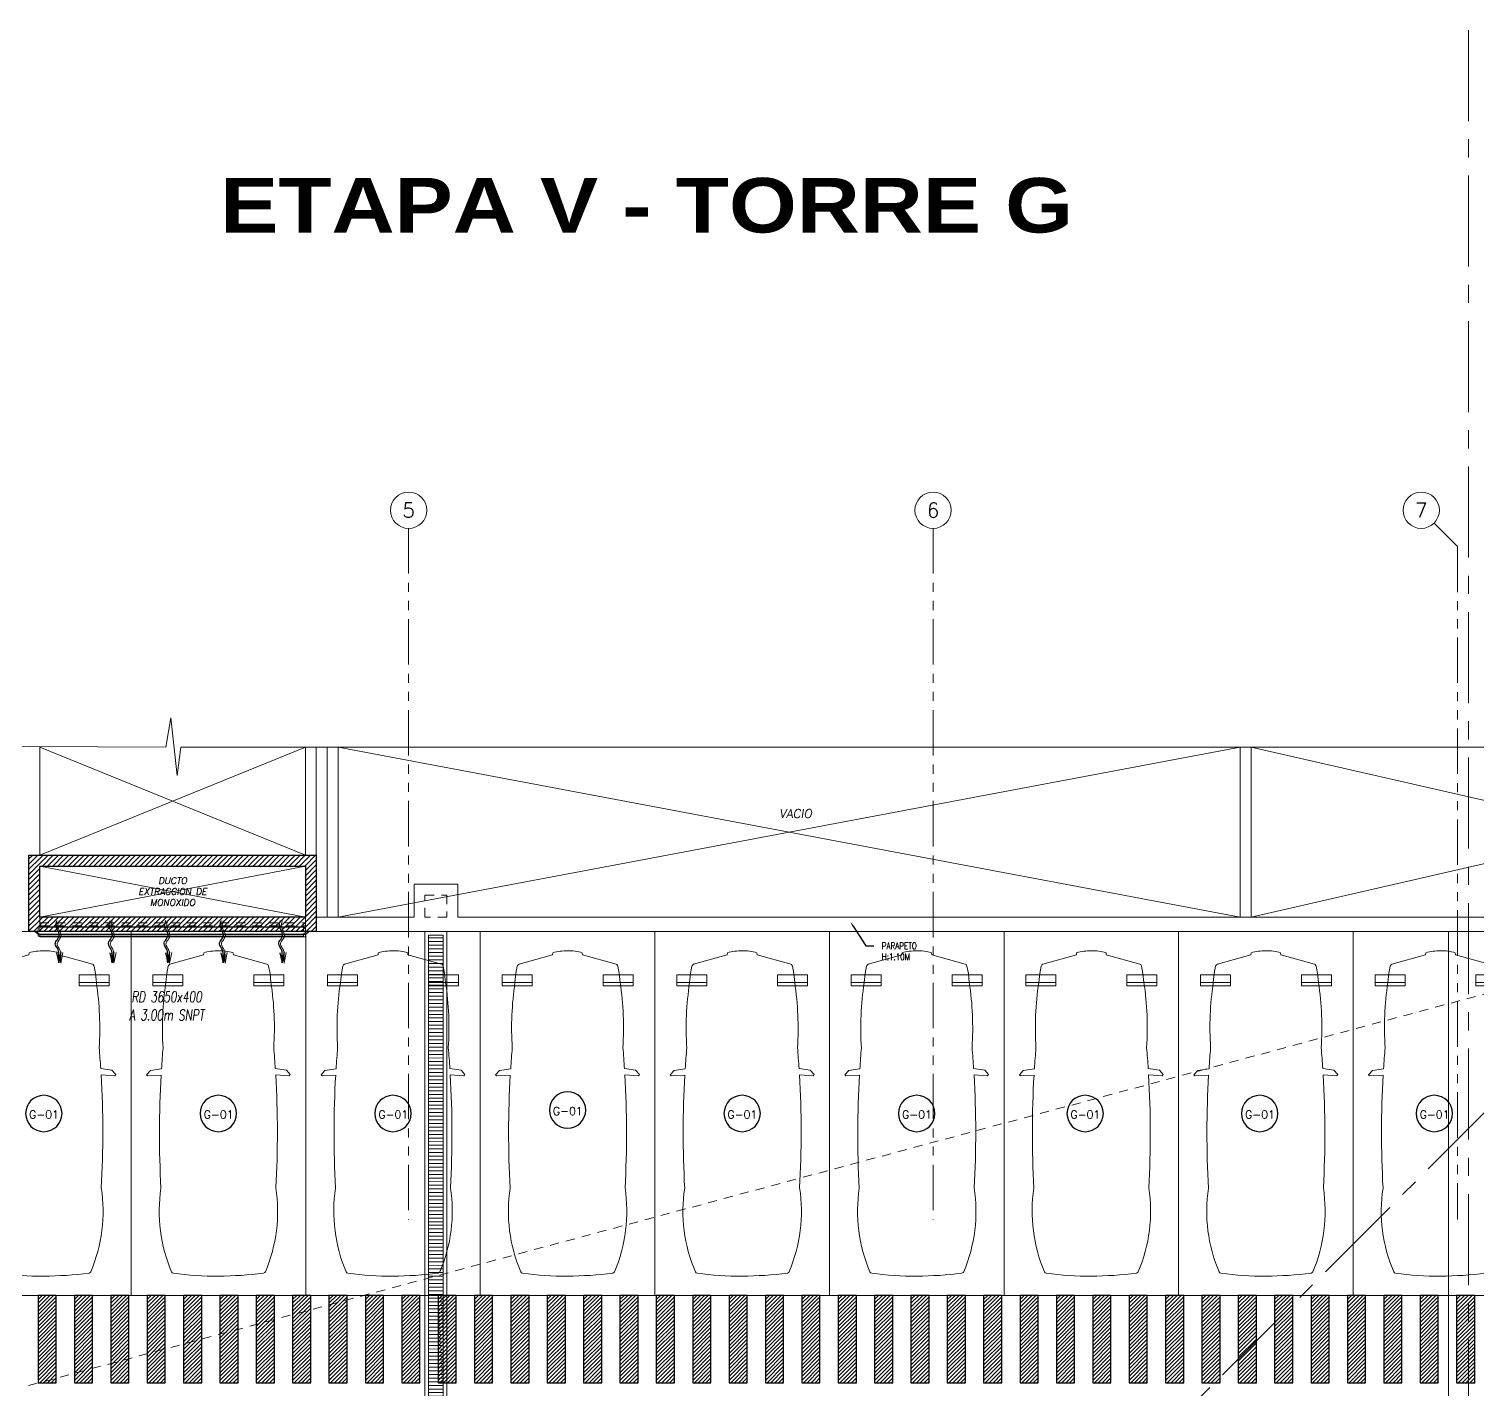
# Model space of a CAD drawing. Header units: millimetres. Extents: x 226317 to 226469, y 8188100 to 8188260.
# Drawn here: x 226368.7 to 226388.61, y 8188121.62 to 8188140.32 of the extents above; entities that cross this region are included whole.
import ezdxf
from ezdxf import colors
from ezdxf.entities.mleader import LeaderData, LeaderLine
from ezdxf.enums import TextEntityAlignment as Align
from ezdxf.math import Vec2, Vec3

# ---------------------------------------------------------------- set-up
doc = ezdxf.new("R2010")
doc.units = ezdxf.units.MM
for name, pattern in [('CENTER', [2, 1.25, -0.25, 0.25, -0.25]), ('HIDDEN2', [0.1875, 0.125, -0.0625]), ('PHANTOM', [2.5, 1.25, -0.25, 0.25, -0.25, 0.25, -0.25]), ('PHANTOM2', [1.25, 0.625, -0.125, 0.125, -0.125, 0.125, -0.125])]:
    doc.linetypes.add(name, pattern=pattern)
for name, color, linetype in [('A-COTAS INT', 8, 'Continuous'), ('A-EJES', 8, 'PHANTOM'), ('A-LINEAS', 8, 'Continuous'), ('A-MOBILIARIO', 8, 'Continuous'), ('A-MURO BAJO', 8, 'Continuous'), ('A-NUMERO ESTAC', 8, 'Continuous'), ('A-PROYECCIONES', 8, 'HIDDEN2'), ('A-TEXTO-AMBIENTES', 8, 'Continuous'), ('A-TEXTO-INDICACIONES', 8, 'Continuous'), ('A_30_Extractores', 8, 'Continuous'), ('A_50_CortesElev', 8, 'CENTER'), ('CIRCULACION PEATONAL', 8, 'Continuous'), ('DLP_MURO BAJO', 8, 'Continuous'), ('L-03_EQUIP-ACCES', 8, 'Continuous'), ('L-04_EQ-MED-CONT', 8, 'Continuous'), ('L-06_EQ-FIN-CONT', 8, 'Continuous'), ('L3 Equipos y Ductos', 8, 'Continuous'), ('L6 Linea fina', 8, 'Continuous'), ('MURO CF 120', 8, 'Continuous')]:
    doc.layers.add(name, color=color, linetype=linetype)
doc.layers.add('A-ETAPAS', color=8, linetype='Continuous', lineweight=35, plot=False)
doc.layers.add('A-MUROS', color=8, linetype='Continuous', lineweight=30)
doc.layers.add('A-ÁREA COMÚN', color=8, linetype='Continuous', plot=False)
doc.styles.add('JNV ING', font='romans.shx', dxfattribs={"width": 0.7, "oblique": 8, "height": 0.15})
doc.styles.add('R160-75', font='ariblk.ttf', dxfattribs={"height": 0.6})
doc.styles.add('ROMANS', font='ROMANS.shx', dxfattribs={"oblique": 10})
doc.styles.add('TXT_COTAS', font='romans.shx', dxfattribs={"width": 0.8})
pattern_1 = [(45, (1.793458536238177, -0.002235784195363522), (-0.03535533905932738, 0.03535533905932738), [])]

# ---------------------------------------------------------------- blocks, each defined once
blk = doc.blocks.new('IIMM')
at = {"layer": 'L-03_EQUIP-ACCES', "color": 8, "lineweight": 0, "ltscale": 1.5}
for p, q in [((-19.52435263202642, -75.14989718887955, -1.017351281313466e-08), (-23.27435263199732, -75.14989718887955, -1.017351281313466e-08)), ((-23.22435263200896, -75.08989718928933, -1.017351281313466e-08), (-23.22435263200896, -75.14989718887955, -1.017351281313466e-08)), ((-19.57435263201478, -75.08989718928933, -1.017351281313466e-08), (-19.57435263201478, -75.14989718887955, -1.017351281313466e-08))]:
    blk.add_line(p, q, dxfattribs=at)
at = {"layer": 'L-04_EQ-MED-CONT', "color": 8, "lineweight": 0, "ltscale": 1.5}
for p, q in [((-23.27435263199732, -75.14989718887955, -1.017351281313466e-08), (-23.22435263200896, -75.1898971889168, -1.017351281313466e-08)), ((-19.57435263201478, -75.1898971889168, -1.017351281313466e-08), (-23.22435263200896, -75.1898971889168, -1.017351281313466e-08)), ((-19.57435263201478, -75.1898971889168, -1.017351281313466e-08), (-19.52435263202642, -75.14989718887955, -1.017351281313466e-08))]:
    blk.add_line(p, q, dxfattribs=at)
at = {"layer": 'L-06_EQ-FIN-CONT', "color": 8, "lineweight": 0, "ltscale": 1.5}
for p, q in [((-23.22435263200896, -75.1898971889168, -1.017351281313466e-08), (-23.22435263200896, -75.21989718917757, -1.017351281313466e-08)), ((-19.57435263201478, -75.21989718917757, -1.017351281313466e-08), (-23.22435263200896, -75.21989718917757, -1.017351281313466e-08)), ((-19.57435263201478, -75.1898971889168, -1.017351281313466e-08), (-19.57435263201478, -75.21989718917757, -1.017351281313466e-08))]:
    blk.add_line(p, q, dxfattribs=at)
at = {"layer": 'L3 Equipos y Ductos', "color": 8, "lineweight": 0}
blk.add_line((-19.57435263201478, -75.08989718928933, -1.017351281313466e-08), (-23.22435263200896, -75.08989718928933, -1.017351281313466e-08), dxfattribs=at)
at = {"layer": 'L6 Linea fina', "color": 8, "lineweight": 0}
for p, q in [((-22.96921324159484, -75.44568934757262, -8.478931888631497e-09), (-22.93735125861713, -75.58549231663346, -8.478931888631497e-09)), ((-22.93735125861713, -75.58549231663346, -8.478931888631497e-09), (-22.90771203435725, -75.4358244901523, -8.478931888631497e-09)), ((-22.23852740434813, -75.44568934757262, -8.478931888631497e-09), (-22.20666542137042, -75.58549231663346, -8.478931888631497e-09)), ((-22.20666542137042, -75.58549231663346, -8.478931888631497e-09), (-22.17702619711054, -75.4358244901523, -8.478931888631497e-09)), ((-21.47354556145729, -75.44568934757262, -8.478931888631497e-09), (-21.44168357847957, -75.58549231663346, -8.478931888631497e-09)), ((-21.44168357847957, -75.58549231663346, -8.478931888631497e-09), (-21.41204435421969, -75.4358244901523, -8.478931888631497e-09)), ((-20.71089210922946, -75.44568934757262, -8.478931888631497e-09), (-20.67903012625175, -75.58549231663346, -8.478931888631497e-09)), ((-20.67903012625175, -75.58549231663346, -8.478931888631497e-09), (-20.64939090199186, -75.4358244901523, -8.478931888631497e-09)), ((-19.89800389617449, -75.44568934757262, -8.478931888631497e-09), (-19.86614191319677, -75.58549231663346, -8.478931888631497e-09)), ((-19.86614191319677, -75.58549231663346, -8.478931888631497e-09), (-19.83650268893689, -75.4358244901523, -8.478931888631497e-09))]:
    blk.add_line(p, q, dxfattribs=at)
for points in [[(-22.93735125861713, -75.58549231663346, -8.478931888631497e-09), (-22.94694171182346, -75.52043806482106, -8.478931888631497e-09), (-22.91340625152225, -75.42837203852832, -8.478931888631497e-09), (-23.02859422261827, -75.29975223075598, -8.478931888631497e-09), (-22.88545515210717, -75.22552366089076, -8.478931888631497e-09), (-22.99328385738772, -75.08871513511986, -8.478931888631497e-09), (-22.97074385467567, -75.0279685407877, -8.478931888631497e-09), (-22.96074698428856, -75.00102640409023, -8.478931888631497e-09)], [(-22.20666542137042, -75.58549231663346, -8.478931888631497e-09), (-22.21625587457675, -75.52043806482106, -8.478931888631497e-09), (-22.18272041427554, -75.42837203852832, -8.478931888631497e-09), (-22.29790838537156, -75.29975223075598, -8.478931888631497e-09), (-22.15476931486046, -75.22552366089076, -8.478931888631497e-09), (-22.26259802014101, -75.08871513511986, -8.478931888631497e-09), (-22.24005801742896, -75.0279685407877, -8.478931888631497e-09), (-22.23006114704185, -75.00102640409023, -8.478931888631497e-09)], [(-21.44168357847957, -75.58549231663346, -8.478931888631497e-09), (-21.4512740316859, -75.52043806482106, -8.478931888631497e-09), (-21.41773857138469, -75.42837203852832, -8.478931888631497e-09), (-21.53292654248071, -75.29975223075598, -8.478931888631497e-09), (-21.38978747196961, -75.22552366089076, -8.478931888631497e-09), (-21.49761617725017, -75.08871513511986, -8.478931888631497e-09), (-21.47507617453812, -75.0279685407877, -8.478931888631497e-09), (-21.465079304151, -75.00102640409023, -8.478931888631497e-09)], [(-20.67903012625175, -75.58549231663346, -8.478931888631497e-09), (-20.68862057945807, -75.52043806482106, -8.478931888631497e-09), (-20.65508511915687, -75.42837203852832, -8.478931888631497e-09), (-20.77027309025289, -75.29975223075598, -8.478931888631497e-09), (-20.62713401974179, -75.22552366089076, -8.478931888631497e-09), (-20.73496272502234, -75.08871513511986, -8.478931888631497e-09), (-20.71242272231029, -75.0279685407877, -8.478931888631497e-09), (-20.70242585192318, -75.00102640409023, -8.478931888631497e-09)], [(-19.86614191319677, -75.58549231663346, -8.478931888631497e-09), (-19.8757323664031, -75.52043806482106, -8.478931888631497e-09), (-19.84219690610189, -75.42837203852832, -8.478931888631497e-09), (-19.95738487719791, -75.29975223075598, -8.478931888631497e-09), (-19.81424580668681, -75.22552366089076, -8.478931888631497e-09), (-19.92207451196737, -75.08871513511986, -8.478931888631497e-09), (-19.89953450925532, -75.0279685407877, -8.478931888631497e-09), (-19.88953763886821, -75.00102640409023, -8.478931888631497e-09)]]:
    blk.add_open_spline(points, degree=3, knots=[0, 0, 0, 0, 0.0524683736910414, 0.0807049177553039, 0.1300474905255351, 0.1600670100144775, 0.1839925524975523, 0.1839925524975523, 0.1839925524975523, 0.1839925524975523], dxfattribs=at)
blk = doc.blocks.new('MCF')
at = {"layer": 'MURO CF 120', "lineweight": 0}
h = blk.add_hatch(dxfattribs=at)
h.set_pattern_fill('_USER', color=8, scale=0.05, angle=45, style=0, pattern_type=0)
h.set_pattern_definition(pattern_1)
h.paths.add_polyline_path([(-71.28935570750036, -75.15004772786051), (-71.43935707039782, -75.15004772786051), (-71.43937391063082, -74.10003733448684), (-71.28937254773336, -74.10003733448684)])
h = blk.add_hatch(dxfattribs=at)
h.set_pattern_fill('_USER', color=8, scale=0.05, angle=45, style=0, pattern_type=0)
h.set_pattern_definition(pattern_1)
h.paths.add_polyline_path([(-67.63935118139489, -74.10019030887634), (-71.28936586563941, -74.10004154406488), (-71.28934727754677, -74.25004151742905), (-67.63933434081264, -74.25004159007221)])
h = blk.add_hatch(dxfattribs=at)
h.set_pattern_fill('_USER', color=8, scale=0.05, angle=45, style=0, pattern_type=0)
h.set_pattern_definition(pattern_1)
h.paths.add_polyline_path([(-67.63933433251805, -75.15004707966), (-67.48933433252387, -75.15004707966), (-67.48935118474765, -74.10025065392256), (-67.63935118474183, -74.10025065392256)])
h = blk.add_hatch(dxfattribs=at)
h.set_pattern_fill('_USER', color=8, scale=0.05, angle=45, style=0, pattern_type=0)
h.set_pattern_definition(pattern_1)
h.paths.add_polyline_path([(-67.63934895687271, -74.95011566858739), (-71.28936364111723, -74.94996690377593), (-71.28934505302459, -75.15004103258252), (-67.63933211629046, -75.15004110522568)])
blk = doc.blocks.new('EJES 1P')
at = {"layer": 'A-EJES', "color": 8, "linetype": 'PHANTOM2', "lineweight": 0}
blk.add_line((40.95111301357974, 5.415583045221865), (41.27433628108702, 5.092359777539968), dxfattribs=at)
for points in [[(26.85433648899198, 5.345278550870717), (26.85433542742976, -4.158154762350023)], [(34.06433639267925, 5.345278736203909), (34.06433533111704, -4.15815457701683)], [(41.27433628120343, 5.092359777539968), (41.27433525712695, -4.158155751414597)]]:
    blk.add_lwpolyline(points, dxfattribs=at)
at = {"layer": 'A-EJES', "color": 8, "linetype": 'Continuous', "lineweight": 0}
for centre in [(26.85433648855542, 5.59236072935164), (34.06433639224269, 5.592360914684832), (40.77433631825261, 5.592359740287066)]:
    blk.add_circle(centre, 0.25, dxfattribs=at)
at = {"layer": 'A-EJES', "color": 8, "linetype": 'Continuous', "lineweight": 0, "style": 'ROMANS'}
for s, p in [('5', (26.85433648855542, 5.592360728420317)), ('6', (34.06433639224269, 5.59236091375351)), ('7', (40.77433631825261, 5.592359739355743))]:
    blk.add_text(s, height=0.2, dxfattribs=at).set_placement(p, align=Align.MIDDLE_CENTER)
blk = doc.blocks.new('EJE')
at = {"linetype": 'Continuous'}
blk.add_circle((-4.656613e-10, -3.7252903e-09), 0.5, dxfattribs=at)
at = {"layer": 'A-TEXTO-INDICACIONES', "style": 'ROMANS'}
blk.add_attdef('EJE', text='', height=0.22, rotation=1.067217058e-07, dxfattribs=at).set_placement((0.0068061400004788, 0.02766973558132052), align=Align.MIDDLE_CENTER)
blk = doc.blocks.new('numeración')
at = {"layer": 'A-NUMERO ESTAC', "color": 8, "lineweight": 0}
ref = blk.add_blockref('EJE', (-96.17066924244864, -87.20054372400045), dxfattribs=dict(at, xscale=-0.5, yscale=0.5, zscale=0.5, rotation=180))
ref.add_attrib('EJE', 'G-01', dxfattribs={"layer": 'A-TEXTO-INDICACIONES', "height": 0.11, "rotation": 359.9999998932783, "style": 'ROMANS'}).set_placement((-96.16726617244422, -87.21437859348953), align=Align.MIDDLE_CENTER)
ref = blk.add_blockref('EJE', (-93.77066924245446, -87.20054372400045), dxfattribs=dict(at, xscale=-0.5, yscale=0.5, zscale=0.5, rotation=180))
ref.add_attrib('EJE', 'G-01', dxfattribs={"layer": 'A-TEXTO-INDICACIONES', "height": 0.11, "rotation": 359.9999998932783, "style": 'ROMANS'}).set_placement((-93.76726617245004, -87.21437859348953), align=Align.MIDDLE_CENTER)
ref = blk.add_blockref('EJE', (-91.37066924246028, -87.20054372400045), dxfattribs=dict(at, xscale=-0.5, yscale=0.5, zscale=0.5, rotation=180))
ref.add_attrib('EJE', 'G-01', dxfattribs={"layer": 'A-TEXTO-INDICACIONES', "height": 0.11, "rotation": 359.9999998932783, "style": 'ROMANS'}).set_placement((-91.36726617245586, -87.21437859348953), align=Align.MIDDLE_CENTER)
ref = blk.add_blockref('EJE', (-88.9706692424661, -87.15364992618561), dxfattribs=dict(at, xscale=-0.5, yscale=0.5, zscale=0.5, rotation=180))
ref.add_attrib('EJE', 'G-01', dxfattribs={"layer": 'A-TEXTO-INDICACIONES', "height": 0.11, "rotation": 359.9999998932783, "style": 'ROMANS'}).set_placement((-88.96726617246168, -87.16748479567468), align=Align.MIDDLE_CENTER)
ref = blk.add_blockref('EJE', (-86.57066924247192, -87.20054372400045), dxfattribs=dict(at, xscale=-0.5, yscale=0.5, zscale=0.5, rotation=180))
ref.add_attrib('EJE', 'G-01', dxfattribs={"layer": 'A-TEXTO-INDICACIONES', "height": 0.11, "rotation": 359.9999998932783, "style": 'ROMANS'}).set_placement((-86.5672661724675, -87.21437859348953), align=Align.MIDDLE_CENTER)
ref = blk.add_blockref('EJE', (-84.17066924247774, -87.20054372400045), dxfattribs=dict(at, xscale=-0.5, yscale=0.5, zscale=0.5, rotation=180))
ref.add_attrib('EJE', 'G-01', dxfattribs={"layer": 'A-TEXTO-INDICACIONES', "height": 0.11, "rotation": 359.9999998932783, "style": 'ROMANS'}).set_placement((-84.16726617247332, -87.21437859348953), align=Align.MIDDLE_CENTER)
ref = blk.add_blockref('EJE', (-81.8554327848251, -87.20054372400045), dxfattribs=dict(at, xscale=-0.5, yscale=0.5, zscale=0.5, rotation=180))
ref.add_attrib('EJE', 'G-01', dxfattribs={"layer": 'A-TEXTO-INDICACIONES', "height": 0.11, "rotation": 359.9999998932783, "style": 'ROMANS'}).set_placement((-81.85202971482067, -87.21437859348953), align=Align.MIDDLE_CENTER)
ref = blk.add_blockref('EJE', (-79.45543278483092, -87.20054372400045), dxfattribs=dict(at, xscale=-0.5, yscale=0.5, zscale=0.5, rotation=180))
ref.add_attrib('EJE', 'G-01', dxfattribs={"layer": 'A-TEXTO-INDICACIONES', "height": 0.11, "rotation": 359.9999998932783, "style": 'ROMANS'}).set_placement((-79.4520297148265, -87.21437859348953), align=Align.MIDDLE_CENTER)
ref = blk.add_blockref('EJE', (-77.05543278483674, -87.20054372400045), dxfattribs=dict(at, xscale=-0.5, yscale=0.5, zscale=0.5, rotation=180))
ref.add_attrib('EJE', 'G-01', dxfattribs={"layer": 'A-TEXTO-INDICACIONES', "height": 0.11, "rotation": 359.9999998932783, "style": 'ROMANS'}).set_placement((-77.05202971483232, -87.21437859348953), align=Align.MIDDLE_CENTER)
blk = doc.blocks.new('*U60')
at = {"color": 8, "lineweight": 0, "ltscale": 0.5}
for p, q in [((0.2999999999064606, 4.301899374723462), (0.712564089486434, 4.301899372860816)), ((2.099999999894819, 4.301899374723462), (1.687435910314844, 4.301899374723462))]:
    blk.add_line(p, q, dxfattribs=at)
for points in [[(0, 0), (2.400000000000003, 0), (2.400000000000003, 5), (0, 5)], [(0.2999999999064606, 4.405005575418499), (0.2999999999064606, 4.25500557504597), (0.712564089486434, 4.25500557504597), (0.712564089486434, 4.405005573555852)], [(1.687435910314844, 4.405005575418499), (1.687435910314844, 4.25500557504597), (2.099999999894819, 4.25500557504597), (2.099999999894819, 4.405005575418499)]]:
    blk.add_lwpolyline(points, close=True, dxfattribs=at)
blk.add_lwpolyline([(1.987528844945797, 3.028522202071265), (2.174826331529359, 3.017961387783316), (2.188677233038063, 3.033225936144618), (2.135582110820861, 3.092103478759553), (1.982238905377762, 3.114782713422947, 0.005253419644038889), (1.960610162169651, 3.403024230234966, 0.05323468880448375), (1.922881289012321, 4.298445265069629), (1.909960859082231, 4.423920004889395), (1.890709687699156, 4.525403541773585), (1.886232188128608, 4.534997764310868, 0.2186562557100147), (1.867137849190796, 4.551199094653156), (1.405784301436099, 4.68041331440213), (1.402100344206071, 4.707649311509477, 0.09155394760763061), (1.199999999999965, 4.734330136008744, 0.09162043732155131), (0.9978996558110811, 4.708804217427994), (0.9942156983651791, 4.681568217724587), (0.532862150615877, 4.552353999814748, 0.2186562552153479), (0.5137678116788742, 4.536152669489409), (0.509290312102123, 4.526558446958687), (0.4900391407772553, 4.4250749100745), (0.4771187106999186, 4.299600172615821, 0.05323468880111815), (0.4393898377046448, 3.404179129908862, 0.005253420110187526), (0.4177610936803398, 3.115937606692341), (0.2644178889804173, 3.093258382082013), (0.2113227668214244, 3.034380841329721), (0.2251736682137129, 3.01911629296842), (0.4124711549047355, 3.029677107255861, 0.02826491459471849), (0.4099966653127016, 1.475695204805616, 0.1399238157925407), (0.5546126963907227, 0.324876973164095, 0.2721479777528903), (0.5785017503985411, 0.3060667694362756, 0.035352843949907), (1.200000000000272, 0.2656698639912349, 0.0456386399384704), (1.819188438492293, 0.3049118635303407, 0.2721479761988349), (1.843077493167715, 0.3237220675503025, 0.1398888083936435), (1.990003335143852, 1.474540296761161, 0.02826491464424222)], format="xyb", close=True, dxfattribs=at)
blk = doc.blocks.new('*U24')
at = {"layer": 'CIRCULACION PEATONAL'}
h = blk.add_hatch(dxfattribs=at)
h.set_pattern_fill('ANSI31', color=256, scale=0.3)
h.set_pattern_definition([(45, (54.25036784235422, 0), (-0.02651650429449553, 0.02651650429449553), [])])
h.paths.add_polyline_path([(54.54736672583536, 0.2275326177477837), (54.29736672589357, 0.2275326177477837), (54.29736672589357, -0.9724673796445131), (54.54736672583536, -0.9724673796445131)])
h = blk.add_hatch(dxfattribs=at)
h.set_pattern_fill('ANSI31', color=256, scale=0.3)
h.set_pattern_definition([(45, (54.75036784235422, 0), (-0.02651650429449553, 0.02651650429449553), [])])
h.paths.add_polyline_path([(55.04736672583536, 0.2275326177477837), (54.79736672589357, 0.2275326177477837), (54.79736672589357, -0.9724673796445131), (55.04736672583536, -0.9724673796445131)])
h = blk.add_hatch(dxfattribs=at)
h.set_pattern_fill('ANSI31', color=256, scale=0.3)
h.set_pattern_definition([(45, (55.25036784235422, 0), (-0.02651650429449553, 0.02651650429449553), [])])
h.paths.add_polyline_path([(55.54736672583536, 0.2275326177477837), (55.29736672589357, 0.2275326177477837), (55.29736672589357, -0.9724673796445131), (55.54736672583536, -0.9724673796445131)])
h = blk.add_hatch(dxfattribs=at)
h.set_pattern_fill('ANSI31', color=256, scale=0.3)
h.set_pattern_definition([(45, (55.75036784235422, 0), (-0.02651650429449553, 0.02651650429449553), [])])
h.paths.add_polyline_path([(56.04736672583536, 0.2275326177477837), (55.79736672589357, 0.2275326177477837), (55.79736672589357, -0.9724673796445131), (56.04736672583536, -0.9724673796445131)])
h = blk.add_hatch(dxfattribs=at)
h.set_pattern_fill('ANSI31', color=256, scale=0.3)
h.set_pattern_definition([(45, (56.25036784235422, 0), (-0.02651650429449553, 0.02651650429449553), [])])
h.paths.add_polyline_path([(56.54736672583536, 0.2275326177477837), (56.29736672589357, 0.2275326177477837), (56.29736672589357, -0.9724673796445131), (56.54736672583536, -0.9724673796445131)])
h = blk.add_hatch(dxfattribs=at)
h.set_pattern_fill('ANSI31', color=256, scale=0.3)
h.set_pattern_definition([(45, (56.75036784235422, 0), (-0.02651650429449553, 0.02651650429449553), [])])
h.paths.add_polyline_path([(57.04736672583536, 0.2275326177477837), (56.79736672589357, 0.2275326177477837), (56.79736672589357, -0.9724673796445131), (57.04736672583536, -0.9724673796445131)])
h = blk.add_hatch(dxfattribs=at)
h.set_pattern_fill('ANSI31', color=256, scale=0.3)
h.set_pattern_definition([(45, (57.25036784235422, 0), (-0.02651650429449553, 0.02651650429449553), [])])
h.paths.add_polyline_path([(57.54736672583536, 0.2275326177477837), (57.29736672589357, 0.2275326177477837), (57.29736672589357, -0.9724673796445131), (57.54736672583536, -0.9724673796445131)])
h = blk.add_hatch(dxfattribs=at)
h.set_pattern_fill('ANSI31', color=256, scale=0.3)
h.set_pattern_definition([(45, (57.75036784235422, 0), (-0.02651650429449553, 0.02651650429449553), [])])
h.paths.add_polyline_path([(58.04736672583536, 0.2275326177477837), (57.79736672589357, 0.2275326177477837), (57.79736672589357, -0.9724673796445131), (58.04736672583536, -0.9724673796445131)])
h = blk.add_hatch(dxfattribs=at)
h.set_pattern_fill('ANSI31', color=256, scale=0.3)
h.set_pattern_definition([(45, (58.25036784235422, 0), (-0.02651650429449553, 0.02651650429449553), [])])
h.paths.add_polyline_path([(58.54736672583536, 0.2275326177477837), (58.29736672589357, 0.2275326177477837), (58.29736672589357, -0.9724673796445131), (58.54736672583536, -0.9724673796445131)])
h = blk.add_hatch(dxfattribs=at)
h.set_pattern_fill('ANSI31', color=256, scale=0.3)
h.set_pattern_definition([(45, (58.75036784235422, 0), (-0.02651650429449553, 0.02651650429449553), [])])
h.paths.add_polyline_path([(59.04736672583536, 0.2275326177477837), (58.79736672589357, 0.2275326177477837), (58.79736672589357, -0.9724673796445131), (59.04736672583536, -0.9724673796445131)])
h = blk.add_hatch(dxfattribs=at)
h.set_pattern_fill('ANSI31', color=256, scale=0.3)
h.set_pattern_definition([(45, (59.25036784235422, 0), (-0.02651650429449553, 0.02651650429449553), [])])
h.paths.add_polyline_path([(59.54736672583536, 0.2275326177477837), (59.29736672589357, 0.2275326177477837), (59.29736672589357, -0.9724673796445131), (59.54736672583536, -0.9724673796445131)])
h = blk.add_hatch(dxfattribs=at)
h.set_pattern_fill('ANSI31', color=256, scale=0.3)
h.set_pattern_definition([(45, (59.75036784235422, 0), (-0.02651650429449553, 0.02651650429449553), [])])
h.paths.add_polyline_path([(60.04736672583536, 0.2275326177477837), (59.79736672589357, 0.2275326177477837), (59.79736672589357, -0.9724673796445131), (60.04736672583536, -0.9724673796445131)])
h = blk.add_hatch(dxfattribs=at)
h.set_pattern_fill('ANSI31', color=256, scale=0.3)
h.set_pattern_definition([(45, (60.25036784235422, 0), (-0.02651650429449553, 0.02651650429449553), [])])
h.paths.add_polyline_path([(60.54736672583536, 0.2275326177477837), (60.29736672589357, 0.2275326177477837), (60.29736672589357, -0.9724673796445131), (60.54736672583536, -0.9724673796445131)])
h = blk.add_hatch(dxfattribs=at)
h.set_pattern_fill('ANSI31', color=256, scale=0.3)
h.set_pattern_definition([(45, (60.75036784235422, 0), (-0.02651650429449553, 0.02651650429449553), [])])
h.paths.add_polyline_path([(61.04736672583536, 0.2275326177477837), (60.79736672589357, 0.2275326177477837), (60.79736672589357, -0.9724673796445131), (61.04736672583536, -0.9724673796445131)])
h = blk.add_hatch(dxfattribs=at)
h.set_pattern_fill('ANSI31', color=256, scale=0.3)
h.set_pattern_definition([(45, (61.25036784235422, 0), (-0.02651650429449553, 0.02651650429449553), [])])
h.paths.add_polyline_path([(61.54736672583536, 0.2275326177477837), (61.29736672589357, 0.2275326177477837), (61.29736672589357, -0.9724673796445131), (61.54736672583536, -0.9724673796445131)])
h = blk.add_hatch(dxfattribs=at)
h.set_pattern_fill('ANSI31', color=256, scale=0.3)
h.set_pattern_definition([(45, (61.75036784235422, 0), (-0.02651650429449553, 0.02651650429449553), [])])
h.paths.add_polyline_path([(62.04736672583536, 0.2275326177477837), (61.79736672589357, 0.2275326177477837), (61.79736672589357, -0.9724673796445131), (62.04736672583536, -0.9724673796445131)])
h = blk.add_hatch(dxfattribs=at)
h.set_pattern_fill('ANSI31', color=256, scale=0.3)
h.set_pattern_definition([(45, (62.25036784235422, 0), (-0.02651650429449553, 0.02651650429449553), [])])
h.paths.add_polyline_path([(62.54736672583536, 0.2275326177477837), (62.29736672589357, 0.2275326177477837), (62.29736672589357, -0.9724673796445131), (62.54736672583536, -0.9724673796445131)])
h = blk.add_hatch(dxfattribs=at)
h.set_pattern_fill('ANSI31', color=256, scale=0.3)
h.set_pattern_definition([(45, (62.75036784235422, 0), (-0.02651650429449553, 0.02651650429449553), [])])
h.paths.add_polyline_path([(63.04736672583536, 0.2275326177477837), (62.79736672589357, 0.2275326177477837), (62.79736672589357, -0.9724673796445131), (63.04736672583536, -0.9724673796445131)])
h = blk.add_hatch(dxfattribs=at)
h.set_pattern_fill('ANSI31', color=256, scale=0.3)
h.set_pattern_definition([(45, (63.25036784235422, 0), (-0.02651650429449553, 0.02651650429449553), [])])
h.paths.add_polyline_path([(63.54736672583536, 0.2275326177477837), (63.29736672589357, 0.2275326177477837), (63.29736672589357, -0.9724673796445131), (63.54736672583536, -0.9724673796445131)])
h = blk.add_hatch(dxfattribs=at)
h.set_pattern_fill('ANSI31', color=256, scale=0.3)
h.set_pattern_definition([(45, (63.75036784235422, 0), (-0.02651650429449553, 0.02651650429449553), [])])
h.paths.add_polyline_path([(64.04736672583536, 0.2275326177477837), (63.79736672589357, 0.2275326177477837), (63.79736672589357, -0.9724673796445131), (64.04736672583536, -0.9724673796445131)])
h = blk.add_hatch(dxfattribs=at)
h.set_pattern_fill('ANSI31', color=256, scale=0.3)
h.set_pattern_definition([(45, (64.25036784235422, 0), (-0.02651650429449553, 0.02651650429449553), [])])
h.paths.add_polyline_path([(64.54736672583536, 0.2275326177477837), (64.29736672589357, 0.2275326177477837), (64.29736672589357, -0.9724673796445131), (64.54736672583536, -0.9724673796445131)])
h = blk.add_hatch(dxfattribs=at)
h.set_pattern_fill('ANSI31', color=256, scale=0.3)
h.set_pattern_definition([(45, (64.75036784235422, 0), (-0.02651650429449553, 0.02651650429449553), [])])
h.paths.add_polyline_path([(65.04736672583536, 0.2275326177477837), (64.79736672589357, 0.2275326177477837), (64.79736672589357, -0.9724673796445131), (65.04736672583536, -0.9724673796445131)])
h = blk.add_hatch(dxfattribs=at)
h.set_pattern_fill('ANSI31', color=256, scale=0.3)
h.set_pattern_definition([(45, (65.25036784235422, 0), (-0.02651650429449553, 0.02651650429449553), [])])
h.paths.add_polyline_path([(65.54736672583536, 0.2275326177477837), (65.29736672589357, 0.2275326177477837), (65.29736672589357, -0.9724673796445131), (65.54736672583536, -0.9724673796445131)])
h = blk.add_hatch(dxfattribs=at)
h.set_pattern_fill('ANSI31', color=256, scale=0.3)
h.set_pattern_definition([(45, (65.75036784235422, 0), (-0.02651650429449553, 0.02651650429449553), [])])
h.paths.add_polyline_path([(66.04736672583536, 0.2275326177477837), (65.79736672589357, 0.2275326177477837), (65.79736672589357, -0.9724673796445131), (66.04736672583536, -0.9724673796445131)])
h = blk.add_hatch(dxfattribs=at)
h.set_pattern_fill('ANSI31', color=256, scale=0.3)
h.set_pattern_definition([(45, (66.25036784235422, 0), (-0.02651650429449553, 0.02651650429449553), [])])
h.paths.add_polyline_path([(66.54736672583536, 0.2275326177477837), (66.29736672589357, 0.2275326177477837), (66.29736672589357, -0.9724673796445131), (66.54736672583536, -0.9724673796445131)])
h = blk.add_hatch(dxfattribs=at)
h.set_pattern_fill('ANSI31', color=256, scale=0.3)
h.set_pattern_definition([(45, (66.75036784235422, 0), (-0.02651650429449553, 0.02651650429449553), [])])
h.paths.add_polyline_path([(67.04736672583536, 0.2275326177477837), (66.79736672589357, 0.2275326177477837), (66.79736672589357, -0.9724673796445131), (67.04736672583536, -0.9724673796445131)])
h = blk.add_hatch(dxfattribs=at)
h.set_pattern_fill('ANSI31', color=256, scale=0.3)
h.set_pattern_definition([(45, (67.25036784235422, 0), (-0.02651650429449553, 0.02651650429449553), [])])
h.paths.add_polyline_path([(67.54736672583536, 0.2275326177477837), (67.29736672589357, 0.2275326177477837), (67.29736672589357, -0.9724673796445131), (67.54736672583536, -0.9724673796445131)])
h = blk.add_hatch(dxfattribs=at)
h.set_pattern_fill('ANSI31', color=256, scale=0.3)
h.set_pattern_definition([(45, (67.75036784235422, 0), (-0.02651650429449553, 0.02651650429449553), [])])
h.paths.add_polyline_path([(68.04736672583536, 0.2275326177477837), (67.79736672589357, 0.2275326177477837), (67.79736672589357, -0.9724673796445131), (68.04736672583536, -0.9724673796445131)])
h = blk.add_hatch(dxfattribs=at)
h.set_pattern_fill('ANSI31', color=256, scale=0.3)
h.set_pattern_definition([(45, (68.25036784235422, 0), (-0.02651650429449553, 0.02651650429449553), [])])
h.paths.add_polyline_path([(68.54736672583536, 0.2275326177477837), (68.29736672589357, 0.2275326177477837), (68.29736672589357, -0.9724673796445131), (68.54736672583536, -0.9724673796445131)])
h = blk.add_hatch(dxfattribs=at)
h.set_pattern_fill('ANSI31', color=256, scale=0.3)
h.set_pattern_definition([(45, (68.75036784235422, 0), (-0.02651650429449553, 0.02651650429449553), [])])
h.paths.add_polyline_path([(69.04736672583536, 0.2275326177477837), (68.79736672589357, 0.2275326177477837), (68.79736672589357, -0.9724673796445131), (69.04736672583536, -0.9724673796445131)])
h = blk.add_hatch(dxfattribs=at)
h.set_pattern_fill('ANSI31', color=256, scale=0.3)
h.set_pattern_definition([(45, (69.25036784235422, 0), (-0.02651650429449553, 0.02651650429449553), [])])
h.paths.add_polyline_path([(69.54736672583536, 0.2275326177477837), (69.29736672589357, 0.2275326177477837), (69.29736672589357, -0.9724673796445131), (69.54736672583536, -0.9724673796445131)])
h = blk.add_hatch(dxfattribs=at)
h.set_pattern_fill('ANSI31', color=256, scale=0.3)
h.set_pattern_definition([(45, (69.75036784235422, 0), (-0.02651650429449553, 0.02651650429449553), [])])
h.paths.add_polyline_path([(70.04736672583536, 0.2275326177477837), (69.79736672589357, 0.2275326177477837), (69.79736672589357, -0.9724673796445131), (70.04736672583536, -0.9724673796445131)])
h = blk.add_hatch(dxfattribs=at)
h.set_pattern_fill('ANSI31', color=256, scale=0.3)
h.set_pattern_definition([(45, (70.25036784235422, 0), (-0.02651650429449553, 0.02651650429449553), [])])
h.paths.add_polyline_path([(70.54736672583536, 0.2275326177477837), (70.29736672589357, 0.2275326177477837), (70.29736672589357, -0.9724673796445131), (70.54736672583536, -0.9724673796445131)])
h = blk.add_hatch(dxfattribs=at)
h.set_pattern_fill('ANSI31', color=256, scale=0.3)
h.set_pattern_definition([(45, (70.75036784235422, 0), (-0.02651650429449553, 0.02651650429449553), [])])
h.paths.add_polyline_path([(71.04736672583536, 0.2275326177477837), (70.79736672589357, 0.2275326177477837), (70.79736672589357, -0.9724673796445131), (71.04736672583536, -0.9724673796445131)])
h = blk.add_hatch(dxfattribs=at)
h.set_pattern_fill('ANSI31', color=256, scale=0.3)
h.set_pattern_definition([(45, (71.25036784235422, 0), (-0.02651650429449553, 0.02651650429449553), [])])
h.paths.add_polyline_path([(71.54736672583536, 0.2275326177477837), (71.29736672589357, 0.2275326177477837), (71.29736672589357, -0.9724673796445131), (71.54736672583536, -0.9724673796445131)])
h = blk.add_hatch(dxfattribs=at)
h.set_pattern_fill('ANSI31', color=256, scale=0.3)
h.set_pattern_definition([(45, (71.75036784235422, 0), (-0.02651650429449553, 0.02651650429449553), [])])
h.paths.add_polyline_path([(72.04736672583536, 0.2275326177477837), (71.79736672589357, 0.2275326177477837), (71.79736672589357, -0.9724673796445131), (72.04736672583536, -0.9724673796445131)])
h = blk.add_hatch(dxfattribs=at)
h.set_pattern_fill('ANSI31', color=256, scale=0.3)
h.set_pattern_definition([(45, (72.25036784235422, 0), (-0.02651650429449553, 0.02651650429449553), [])])
h.paths.add_polyline_path([(72.54736672583536, 0.2275326177477837), (72.29736672589357, 0.2275326177477837), (72.29736672589357, -0.9724673796445131), (72.54736672583536, -0.9724673796445131)])
h = blk.add_hatch(dxfattribs=at)
h.set_pattern_fill('ANSI31', color=256, scale=0.3)
h.set_pattern_definition([(45, (72.75036784235422, 0), (-0.02651650429449553, 0.02651650429449553), [])])
h.paths.add_polyline_path([(73.04736672583536, 0.2275326177477837), (72.79736672589357, 0.2275326177477837), (72.79736672589357, -0.9724673796445131), (73.04736672583536, -0.9724673796445131)])
h = blk.add_hatch(dxfattribs=at)
h.set_pattern_fill('ANSI31', color=256, scale=0.3)
h.set_pattern_definition([(45, (73.25036784235422, 0), (-0.02651650429449553, 0.02651650429449553), [])])
h.paths.add_polyline_path([(73.54736672583536, 0.2275326177477837), (73.29736672589357, 0.2275326177477837), (73.29736672589357, -0.9724673796445131), (73.54736672583536, -0.9724673796445131)])
h = blk.add_hatch(dxfattribs=at)
h.set_pattern_fill('ANSI31', color=256, scale=0.3)
h.set_pattern_definition([(45, (73.75036784235422, 0), (-0.02651650429449553, 0.02651650429449553), [])])
h.paths.add_polyline_path([(74.04736672583536, 0.2275326177477837), (73.79736672589357, 0.2275326177477837), (73.79736672589357, -0.9724673796445131), (74.04736672583536, -0.9724673796445131)])
for points in [[(54.29736672589357, -0.9724673796445131), (54.54736672583536, -0.9724673796445131), (54.54736672583536, 0.2275326177477837), (54.29736672589357, 0.2275326177477837)], [(54.79736672589357, -0.9724673796445131), (55.04736672583536, -0.9724673796445131), (55.04736672583536, 0.2275326177477837), (54.79736672589357, 0.2275326177477837)], [(55.29736672589357, -0.9724673796445131), (55.54736672583536, -0.9724673796445131), (55.54736672583536, 0.2275326177477837), (55.29736672589357, 0.2275326177477837)], [(55.79736672589357, -0.9724673796445131), (56.04736672583536, -0.9724673796445131), (56.04736672583536, 0.2275326177477837), (55.79736672589357, 0.2275326177477837)], [(56.29736672589357, -0.9724673796445131), (56.54736672583536, -0.9724673796445131), (56.54736672583536, 0.2275326177477837), (56.29736672589357, 0.2275326177477837)], [(56.79736672589357, -0.9724673796445131), (57.04736672583536, -0.9724673796445131), (57.04736672583536, 0.2275326177477837), (56.79736672589357, 0.2275326177477837)], [(57.29736672589357, -0.9724673796445131), (57.54736672583536, -0.9724673796445131), (57.54736672583536, 0.2275326177477837), (57.29736672589357, 0.2275326177477837)], [(57.79736672589357, -0.9724673796445131), (58.04736672583536, -0.9724673796445131), (58.04736672583536, 0.2275326177477837), (57.79736672589357, 0.2275326177477837)], [(58.29736672589357, -0.9724673796445131), (58.54736672583536, -0.9724673796445131), (58.54736672583536, 0.2275326177477837), (58.29736672589357, 0.2275326177477837)], [(58.79736672589357, -0.9724673796445131), (59.04736672583536, -0.9724673796445131), (59.04736672583536, 0.2275326177477837), (58.79736672589357, 0.2275326177477837)], [(59.29736672589357, -0.9724673796445131), (59.54736672583536, -0.9724673796445131), (59.54736672583536, 0.2275326177477837), (59.29736672589357, 0.2275326177477837)], [(59.79736672589357, -0.9724673796445131), (60.04736672583536, -0.9724673796445131), (60.04736672583536, 0.2275326177477837), (59.79736672589357, 0.2275326177477837)], [(60.29736672589357, -0.9724673796445131), (60.54736672583536, -0.9724673796445131), (60.54736672583536, 0.2275326177477837), (60.29736672589357, 0.2275326177477837)], [(60.79736672589357, -0.9724673796445131), (61.04736672583536, -0.9724673796445131), (61.04736672583536, 0.2275326177477837), (60.79736672589357, 0.2275326177477837)], [(61.29736672589357, -0.9724673796445131), (61.54736672583536, -0.9724673796445131), (61.54736672583536, 0.2275326177477837), (61.29736672589357, 0.2275326177477837)], [(61.79736672589357, -0.9724673796445131), (62.04736672583536, -0.9724673796445131), (62.04736672583536, 0.2275326177477837), (61.79736672589357, 0.2275326177477837)], [(62.29736672589357, -0.9724673796445131), (62.54736672583536, -0.9724673796445131), (62.54736672583536, 0.2275326177477837), (62.29736672589357, 0.2275326177477837)], [(62.79736672589357, -0.9724673796445131), (63.04736672583536, -0.9724673796445131), (63.04736672583536, 0.2275326177477837), (62.79736672589357, 0.2275326177477837)], [(63.29736672589357, -0.9724673796445131), (63.54736672583536, -0.9724673796445131), (63.54736672583536, 0.2275326177477837), (63.29736672589357, 0.2275326177477837)], [(63.79736672589357, -0.9724673796445131), (64.04736672583536, -0.9724673796445131), (64.04736672583536, 0.2275326177477837), (63.79736672589357, 0.2275326177477837)], [(64.29736672589357, -0.9724673796445131), (64.54736672583536, -0.9724673796445131), (64.54736672583536, 0.2275326177477837), (64.29736672589357, 0.2275326177477837)], [(64.79736672589357, -0.9724673796445131), (65.04736672583536, -0.9724673796445131), (65.04736672583536, 0.2275326177477837), (64.79736672589357, 0.2275326177477837)], [(65.29736672589357, -0.9724673796445131), (65.54736672583536, -0.9724673796445131), (65.54736672583536, 0.2275326177477837), (65.29736672589357, 0.2275326177477837)], [(65.79736672589357, -0.9724673796445131), (66.04736672583536, -0.9724673796445131), (66.04736672583536, 0.2275326177477837), (65.79736672589357, 0.2275326177477837)], [(66.29736672589357, -0.9724673796445131), (66.54736672583536, -0.9724673796445131), (66.54736672583536, 0.2275326177477837), (66.29736672589357, 0.2275326177477837)], [(66.79736672589357, -0.9724673796445131), (67.04736672583536, -0.9724673796445131), (67.04736672583536, 0.2275326177477837), (66.79736672589357, 0.2275326177477837)], [(67.29736672589357, -0.9724673796445131), (67.54736672583536, -0.9724673796445131), (67.54736672583536, 0.2275326177477837), (67.29736672589357, 0.2275326177477837)], [(67.79736672589357, -0.9724673796445131), (68.04736672583536, -0.9724673796445131), (68.04736672583536, 0.2275326177477837), (67.79736672589357, 0.2275326177477837)], [(68.29736672589357, -0.9724673796445131), (68.54736672583536, -0.9724673796445131), (68.54736672583536, 0.2275326177477837), (68.29736672589357, 0.2275326177477837)], [(68.79736672589357, -0.9724673796445131), (69.04736672583536, -0.9724673796445131), (69.04736672583536, 0.2275326177477837), (68.79736672589357, 0.2275326177477837)], [(69.29736672589357, -0.9724673796445131), (69.54736672583536, -0.9724673796445131), (69.54736672583536, 0.2275326177477837), (69.29736672589357, 0.2275326177477837)], [(69.79736672589357, -0.9724673796445131), (70.04736672583536, -0.9724673796445131), (70.04736672583536, 0.2275326177477837), (69.79736672589357, 0.2275326177477837)], [(70.29736672589357, -0.9724673796445131), (70.54736672583536, -0.9724673796445131), (70.54736672583536, 0.2275326177477837), (70.29736672589357, 0.2275326177477837)], [(70.79736672589357, -0.9724673796445131), (71.04736672583536, -0.9724673796445131), (71.04736672583536, 0.2275326177477837), (70.79736672589357, 0.2275326177477837)], [(71.29736672589357, -0.9724673796445131), (71.54736672583536, -0.9724673796445131), (71.54736672583536, 0.2275326177477837), (71.29736672589357, 0.2275326177477837)], [(71.79736672589357, -0.9724673796445131), (72.04736672583536, -0.9724673796445131), (72.04736672583536, 0.2275326177477837), (71.79736672589357, 0.2275326177477837)], [(72.29736672589357, -0.9724673796445131), (72.54736672583536, -0.9724673796445131), (72.54736672583536, 0.2275326177477837), (72.29736672589357, 0.2275326177477837)], [(72.79736672589357, -0.9724673796445131), (73.04736672583536, -0.9724673796445131), (73.04736672583536, 0.2275326177477837), (72.79736672589357, 0.2275326177477837)], [(73.29736672589357, -0.9724673796445131), (73.54736672583536, -0.9724673796445131), (73.54736672583536, 0.2275326177477837), (73.29736672589357, 0.2275326177477837)], [(73.79736672589357, -0.9724673796445131), (74.04736672583536, -0.9724673796445131), (74.04736672583536, 0.2275326177477837), (73.79736672589357, 0.2275326177477837)]]:
    blk.add_lwpolyline(points, close=True, dxfattribs=at)
blk = doc.blocks.new('flujo11')
at = {"layer": 'L6 Linea fina'}
for p, q in [((-3.637978807091713e-12, 1.716671249596402e-11), (-0.01975948283597972, -0.09977855120757795)), ((0.02124132197786821, -0.09320197943259245), (-3.637978807091713e-12, 1.716671249596402e-11))]:
    blk.add_line(p, q, dxfattribs=at)
blk.add_open_spline([(-3.637978807091713e-12, 1.716671249596402e-11), (0.006393635470885783, -0.04336950148592678), (-0.01596333806173789, -0.1047468522480131), (0.06082864266136312, -0.1904933907868553), (-0.03459740433936531, -0.239979104040799), (0.03728839918585436, -0.3311847875369267), (0.02226173071176163, -0.3716825171610481), (0.01559715045641497, -0.3896439415281066)], degree=3, knots=[0, 0, 0, 0, 0.0524683736910414, 0.0807049177553039, 0.1300474905255351, 0.1600670100144775, 0.1839925524975523, 0.1839925524975523, 0.1839925524975523, 0.1839925524975523], dxfattribs=at)
blk = doc.blocks.new('A$C111a49e8')
at = {"layer": 'A_30_Extractores', "color": 8, "lineweight": 0, "ltscale": 1.5}
for p, q in [((-19.37435248927795, 5.005113275721669, -1.694580924503164e-09), (-23.12435248924885, 5.005113275721669, -1.694580924503164e-09)), ((-23.12435248924885, 5.005113275721669, -1.694580924503164e-09), (-23.07435248926049, 4.965113275684416, -1.694580924503164e-09)), ((-23.07435248926049, 5.065113275311887, -1.694580924503164e-09), (-23.07435248926049, 5.005113275721669, -1.694580924503164e-09)), ((-19.42435248926631, 5.065113275311887, -1.694580924503164e-09), (-19.42435248926631, 5.005113275721669, -1.694580924503164e-09)), ((-19.42435248926631, 4.965113275684416, -1.694580924503164e-09), (-19.37435248927795, 5.005113275721669, -1.694580924503164e-09)), ((-19.42435248926631, 4.965113275684416, -1.694580924503164e-09), (-23.07435248926049, 4.965113275684416, -1.694580924503164e-09)), ((-23.07435248926049, 4.965113275684416, -1.694580924503164e-09), (-23.07435248926049, 4.935113275423646, -1.694580924503164e-09)), ((-19.42435248926631, 4.935113275423646, -1.694580924503164e-09), (-23.07435248926049, 4.935113275423646, -1.694580924503164e-09)), ((-19.42435248926631, 4.965113275684416, -1.694580924503164e-09), (-19.42435248926631, 4.935113275423646, -1.694580924503164e-09))]:
    blk.add_line(p, q, dxfattribs=at)
at = {"layer": 'A_30_Extractores', "color": 8, "lineweight": 0, "elevation": -1.694580924503164e-09}
blk.add_lwpolyline([(-19.42435248926631, 5.065113275311887), (-23.07435248926049, 5.065113275311887)], dxfattribs=at)
at = {"layer": 'A_30_Extractores', "color": 8, "lineweight": 0, "xscale": 1.5, "yscale": 1.5, "zscale": 1.5, "rotation": 180}
for p in [(-22.78735111586866, 4.569518147967756), (-22.05666527862195, 4.569518147967756), (-21.2916834357311, 4.569518147967756), (-20.52902998350328, 4.569518147967756), (-19.7161417704483, 4.569518147967756)]:
    blk.add_blockref('flujo11', p, dxfattribs=at)
at = {"layer": 'A_30_Extractores', "color": 8, "lineweight": 0, "insert": (-23.12734223136795, 4.177872739732265), "char_height": 0.15, "attachment_point": 1, "style": 'JNV ING'}
blk.add_mtext_dynamic_manual_height_columns('\\pxqc;RD 3650x400\\PA 3.00m SNPT', width=3.642594969045604, gutter_width=0.75, heights=[0], dxfattribs=at)
blk = doc.blocks.new('TEXTOSSS')
at = {"layer": 'A-TEXTO-AMBIENTES', "color": 8, "lineweight": 0, "insert": (-88.5675998153165, -71.87789448630065), "char_height": 0.12, "width": 2.556211270681947, "attachment_point": 5, "style": 'ROMANS'}
blk.add_mtext('VACIO', dxfattribs=at)
at = {"layer": 'A-TEXTO-INDICACIONES', "color": 8, "lineweight": 0, "insert": (-97.1312412575353, -72.95000255387276, -3.055831094869055e-08), "char_height": 0.09, "width": 1.073848113582185, "attachment_point": 5, "style": 'ROMANS'}
blk.add_mtext('DUCTO EXTRACCION DE MONOXIDO{\\Q1; }', dxfattribs=at)
at = {"layer": 'A-TEXTO-INDICACIONES', "color": 8, "lineweight": 0}
ml = blk.add_multileader_mtext('Standard', dxfattribs=at)
ml.set_content('\\pxsm1,ql,t16;PARAPETO\\PH:1.10M', color=8, style='TXT_COTAS')
ml.set_leader_properties(color=7)
ml.build(insert=Vec2(0, 0))
ml.multileader.update_dxf_attribs({"dogleg_length": 0.1104934798556762, "arrow_head_size": 0.07})
ctx = ml.context
ctx.base_point, ctx.char_height, ctx.arrow_head_size, ctx.landing_gap_size, ctx.plane_origin = Vec3(-87.4931449241642, -73.69624547380954), 0.09, 0.07, 0.05, Vec3(-87.75686821324052, -74.13647004310042)
ctx.text_align_type = 2
notes = []
notes.append((ctx, [(0, (1, 1, 0), (-87.60363840401988, -73.69624547380954), (1, 0), 0.1104934798556762, [(0, [(-87.8129881710338, -73.36610176414251)], 0, [])])]))
ctx.mtext.insert, ctx.mtext.width, ctx.mtext.defined_height, ctx.mtext.alignment, ctx.mtext.flow_direction = Vec3(-86.9322877813247, -73.65124547388405), 0.4504669150335485, 0.4369191216492239, 3, 5
for ctx, leaders in notes:
    for number, flags, end, landing, length, lines in leaders:
        leader = LeaderData()
        leader.index, (leader.has_last_leader_line, leader.has_dogleg_vector, leader.attachment_direction) = number, flags
        leader.last_leader_point, leader.dogleg_vector, leader.dogleg_length = Vec3(end), Vec3(landing), length
        for number, points, colour, breaks in lines:
            line = LeaderLine()
            line.index, line.vertices, line.color, line.breaks = number, Vec3.list(points), colors.encode_raw_color(colour), breaks
            leader.lines.append(line)
        ctx.leaders.append(leader)
blk = doc.blocks.new('arq. estac.')
at = {"lineweight": 0}
h = blk.add_hatch(dxfattribs=at)
h.set_pattern_fill('_USER', color=8, scale=0.05, pattern_type=0)
h.set_pattern_definition([(0, (231.9108693111921, -27.87915585748851), (0, 0.05), [])])
h.paths.add_polyline_path([(226669.619125952, 8188132.50378463), (226669.819125952, 8188132.50378463), (226669.8191259232, 8188116.603893403), (226669.6191259232, 8188116.603893403)])
at = {"color": 8, "lineweight": 0}
for p, q in [((226664.2747716603, 8188133.453895749, -6.111627823715917e-08), (226667.9247929481, 8188132.753895749)), ((226667.9247929471, 8188133.453895749), (226664.2747726298, 8188132.753895749, -6.111627823715917e-08))]:
    blk.add_line(p, q, dxfattribs=at)
blk.add_lwpolyline([(226641.6542722707, 8188135.210352908), (226666.0061087462, 8188135.089966951), (226666.0759879192, 8188135.493328036), (226666.1639702985, 8188134.701273652), (226666.2116289203, 8188135.089966951), (226692.3541587995, 8188135.089966952)], dxfattribs=at)
for points in [[(226669.569125952, 8188132.55378463), (226669.869125952, 8188132.55378463), (226669.8691259232, 8188116.553893403), (226669.5691259232, 8188116.553893403)], [(226669.619125952, 8188132.50378463), (226669.819125952, 8188132.50378463), (226669.8191259232, 8188116.603893403), (226669.6191259232, 8188116.603893403)]]:
    blk.add_lwpolyline(points, close=True, dxfattribs=at)
at = {"layer": 'A-ETAPAS', "color": 8, "linetype": 'CENTER', "lineweight": 0}
blk.add_line((226683.9141267691, 8188264.945562416), (226683.9141267691, 8188104.966244659), dxfattribs=at)
at = {"layer": 'A-LINEAS', "color": 8, "lineweight": 0}
blk.add_lwpolyline([(226652.5191260753, 8188132.553896234), (226652.5191260753, 8188116.553895999), (226683.6391258288, 8188116.553846325), (226683.6391258288, 8188132.553896234)], close=True, dxfattribs=at)
at = {"layer": 'A-MURO BAJO', "color": 8, "lineweight": 0}
for p, q in [((226667.9247929499, 8188135.08996697), (226664.2747724763, 8188133.603901319, -6.111440820077974e-08)), ((226664.2747754546, 8188135.089966949, 3.563380709506773e-07), (226664.2747724763, 8188133.60390132, -6.111440912283947e-08)), ((226664.2747754546, 8188135.089966949, 3.563380709506773e-07), (226667.9247929498, 8188133.603895749)), ((226667.9247929498, 8188133.603997614), (226667.9247929499, 8188135.08996697)), ((226668.0747929484, 8188133.603997614), (226668.0747929485, 8188135.08996697)), ((226668.2247958519, 8188135.089966997, 4.084357219534995e-07), (226668.2247838786, 8188132.753895744, -5.300930130344727e-07)), ((226668.3747958505, 8188135.089966997, 4.084358597003827e-07), (226668.3747891476, 8188132.753895737, -5.300931958363529e-07)), ((226680.7747604964, 8188135.089966949, -6.60762239984683e-07), (226668.3747891476, 8188132.753895737, -5.300930752127897e-07)), ((226668.3747958505, 8188135.089966997, 4.084358597003827e-07), (226680.7747552884, 8188132.753769176)), ((226680.7747604964, 8188135.089966949, -6.60762239984683e-07), (226680.7747552884, 8188132.753769176)), ((226680.9247604965, 8188135.089966949, -6.607622510515954e-07), (226680.9247552882, 8188132.753768792)), ((226691.1252271192, 8188135.089966949, -1.242521553591208e-06), (226680.9247552882, 8188132.753768792)), ((226680.9247604965, 8188135.089966949, -6.607622510515954e-07), (226691.1251750429, 8188132.75389134, -1.242521553591208e-06)), ((226668.074792943, 8188132.553895663), (226687.3241145769, 8188132.553899121))]:
    blk.add_line(p, q, dxfattribs=at)
blk.add_lwpolyline([(226668.0747929476, 8188132.753895749), (226669.4191260486, 8188132.753867642), (226669.4191260486, 8188133.203839535), (226670.0191260485, 8188133.203839535), (226670.0191260485, 8188132.753839535), (226687.3241145815, 8188132.753899208)], dxfattribs=at)
at = {"layer": 'A-MUROS', "color": 8, "lineweight": 0}
for p, q in [((226664.1247761081, 8188133.603895746, -6.111627823715917e-08), (226668.0747929484, 8188133.603895749)), ((226668.0747929484, 8188133.603895749), (226668.0747929209, 8188132.553895663)), ((226664.2747716603, 8188133.453895749, -6.111627823715917e-08), (226667.9247929471, 8188133.453895749)), ((226667.9247929471, 8188133.453895749), (226667.9247929481, 8188132.753895749)), ((226664.274772939, 8188132.753895749, -6.111627823715917e-08), (226667.9247929481, 8188132.753895749)), ((226664.1247761081, 8188132.553896235, -6.111627823715917e-08), (226668.0747929484, 8188132.553896233))]:
    blk.add_line(p, q, dxfattribs=at)
at = {"layer": 'A-MUROS', "color": 8, "lineweight": 0, "elevation": -6.111627823715917e-08}
blk.add_lwpolyline([(226664.274772708, 8188133.453895749), (226664.2747726298, 8188132.753895749)], dxfattribs=at)
at = {"layer": 'A-PROYECCIONES', "color": 8, "lineweight": 0}
for p, q in [((226664.274772939, 8188132.753895749, -6.111627823715917e-08), (226664.2747729362, 8188132.559005151, -1.694580924503164e-09)), ((226664.274772939, 8188132.673896227, -6.111627823715917e-08), (226667.9247929481, 8188132.673896167, -1.423247679908609e-08)), ((226664.2747729371, 8188132.633896228, -6.111627823715917e-08), (226667.9247929471, 8188132.633896168, -1.423247679908609e-08)), ((226667.9247929481, 8188132.753895656, -1.423247679908609e-08), (226667.9247929481, 8188132.559005124, 4.518922051356992e-08)), ((226627.833474765, 8188116.553894835), (226687.3241145769, 8188132.55375563))]:
    blk.add_line(p, q, dxfattribs=at)
blk.add_lwpolyline([(226669.5691260486, 8188132.753839535), (226669.5691260486, 8188133.053839535), (226669.8691260486, 8188133.053839535), (226669.8691260486, 8188132.753839535)], close=True, dxfattribs=at)
at = {"layer": 'A-ÁREA COMÚN'}
for points in [[(226664.1247742912, 8188133.603895748), (226668.0747947653, 8188133.603895749), (226668.07479295, 8188132.553899258), (226664.124772476, 8188132.553899257)], [(226664.2747721799, 8188133.453895841), (226667.9247924276, 8188133.453895656), (226667.9247929334, 8188132.753896064), (226664.2747726857, 8188132.753896249)]]:
    blk.add_lwpolyline(points, close=True, dxfattribs=at)
at = {"layer": 'A_50_CortesElev', "color": 8, "lineweight": 0}
blk.add_line((226687.0741144623, 8188133.003895775), (226665.8609110266, 8188111.79069234), dxfattribs=at)
for name, p in [('IIMM', (226687.4991255681, 8188207.703897959)), ('EJES 1P', (226642.4897912069, 8188132.75389568))]:
    blk.add_blockref(name, p)
at = {"rotation": 180.0005141974605}
blk.add_blockref('*U24', (226738.2965017186, 8188126.581433092), dxfattribs=at)
at = {"layer": 'A-COTAS INT'}
blk.add_blockref('TEXTOSSS', (226763.2310241363, 8188206.05389734), dxfattribs=at)
at = {"layer": 'A-ETAPAS'}
blk.add_blockref('numeración', (226760.4997950284, 8188217.254150522), dxfattribs=at)
at = {"layer": 'A-MOBILIARIO', "xscale": -1}
for p in [(226665.5291257859, 8188127.553895663), (226667.9291257859, 8188127.553895663), (226670.3291257859, 8188127.553895663), (226672.7291257859, 8188127.553895663), (226675.1291257859, 8188127.553895663), (226677.5291257859, 8188127.553895663), (226679.9291257859, 8188127.553895663), (226682.3291257859, 8188127.553895663), (226684.7291257859, 8188127.553895663)]:
    blk.add_blockref('*U60', p, dxfattribs=at)
at = {"layer": 'A_30_Extractores'}
blk.add_blockref('A$C111a49e8', (226687.3235809515, 8188127.55431101), dxfattribs=at)
at = {"layer": 'DLP_MURO BAJO', "color": 8}
blk.add_blockref('EJES 1P', (226642.4897912069, 8188132.75389568), dxfattribs=at)
at = {"layer": 'MURO CF 120'}
blk.add_blockref('MCF', (226735.5641272659, 8188207.703937035), dxfattribs=at)
at = {"layer": 'A-ETAPAS', "color": 8, "lineweight": 0, "style": 'R160-75'}
blk.add_text('ETAPA V - TORRE G', height=0.75, dxfattribs=at).set_placement((226672.6154561243, 8188142.163042257), align=Align.CENTER)
at = {"layer": 'A-TEXTO-INDICACIONES', "insert": (226666.0997827885, 8188133.103895749, -3.055813911857959e-08), "char_height": 0.09, "width": 1.073848113582185, "attachment_point": 5, "style": 'ROMANS'}
blk.add_mtext('DUCTO EXTRACCION DE MONOXIDO{\\Q15; }', dxfattribs=at)

msp = doc.modelspace()

# ---------------------------------------------------------------- block references
msp.add_blockref('arq. estac.', (-295.4220376470475, -4.645514124073088))

doc.saveas('drawing.dxf')
